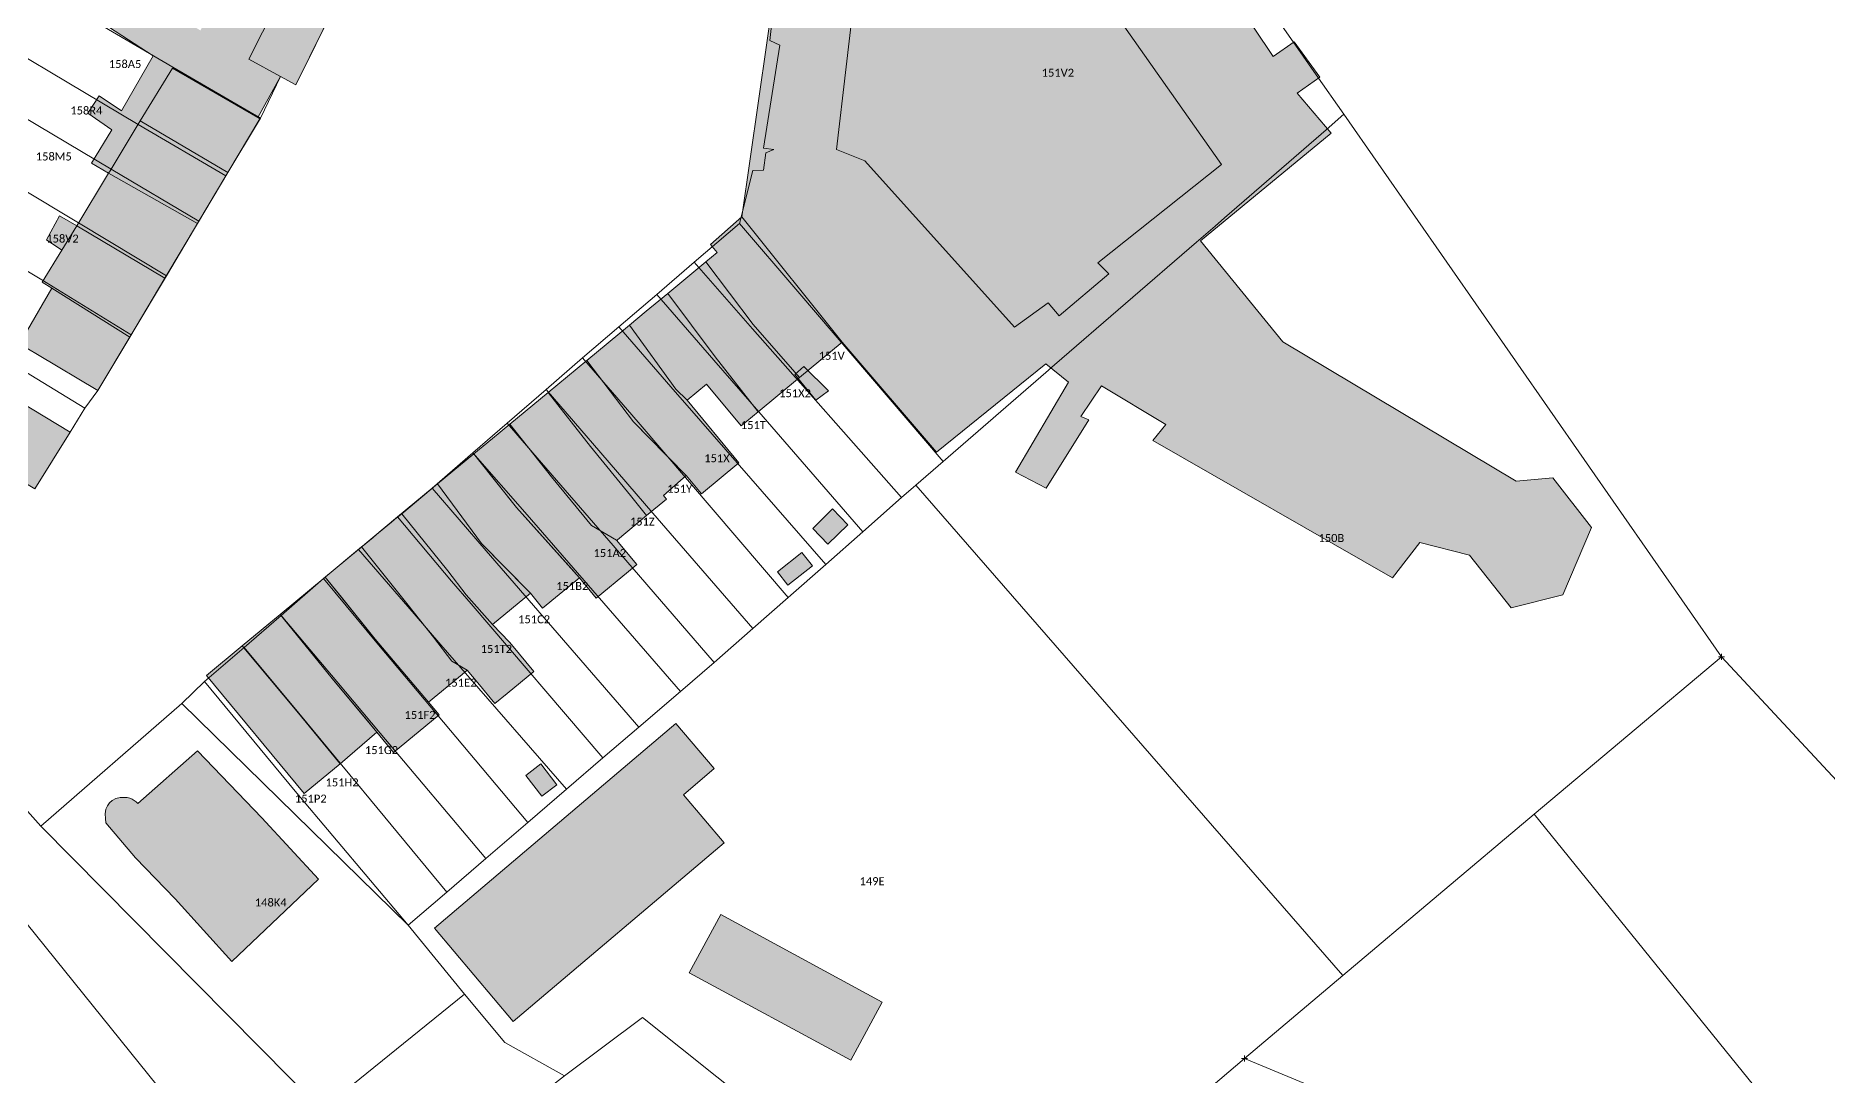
# Model space of a CAD drawing. Header units: metres. Extents: x 113120 to 240396, y 120329 to 242116.
# Drawn here: x 113294.4 to 113473.5, y 121300.4 to 121404.3 of the extents above; entities that cross this region are included whole.
import ezdxf

# ---------------------------------------------------------------- set-up
doc = ezdxf.new("R2010")
doc.units = ezdxf.units.M
doc.header["$LTSCALE"] = 3
doc.header["$PDMODE"] = 2
doc.header["$PDSIZE"] = 0.3
for name, color, linetype, lineweight in [('Bpn_CaPa', 78, 'Continuous', 0), ('Bpn_ReBu', 4, 'Continuous', 0), ('Bpt_CaNu', 7, 'Continuous', 0), ('Bpt_PrSt', 7, 'Continuous', 0), ('Hachure bâtiment', 11, 'Continuous', 0)]:
    doc.layers.add(name, color=color, linetype=linetype, lineweight=lineweight)
doc.styles.add('Legend', font='')
doc.styles.get('Legend').set_extended_font_data('Calibri')

msp = doc.modelspace()

# ---------------------------------------------------------------- hatches: boundary and pattern name
at = {"layer": 'Hachure bâtiment'}
h = msp.add_hatch(color=256, dxfattribs=at)
h.dxf.hatch_style = 1
h.paths.add_polyline_path([(113377.32, 121391.81), (113392.27, 121375.18), (113395.64, 121377.59), (113396.76, 121376.31), (113401.73, 121380.49), (113400.6, 121381.62), (113412.98, 121391.44), (113391.79, 121421.56), (113376.41, 121409.5), (113374.48, 121392.94)], flags=16)
h.paths.add_polyline_path([(113384.68, 121462.79), (113382.1, 121458.23), (113381.63, 121457.42), (113379.62, 121458.57), (113378.17, 121456), (113381.67, 121454.17), (113380.37, 121451.9), (113379.07, 121452.72), (113377.99, 121450.6), (113376.03, 121446.77), (113376.97, 121446.18), (113377.22, 121446.03), (113375.37, 121442.42), (113374.53, 121442.82), (113373.76, 121441.49), (113373.11, 121440.37), (113372.32, 121439.01), (113371.38, 121437.4), (113368.02, 121439.3), (113366.72, 121436.95), (113368.33, 121435.9), (113366.17, 121431.85), (113365.72, 121432.17), (113364.72, 121430.4), (113368.92, 121428), (113368.02, 121426.32), (113364.97, 121428.05), (113363.05, 121424.55), (113362.77, 121424.71), (113361.18, 121425.6), (113360.53, 121424.27), (113362.08, 121423.25), (113360.8, 121420.79), (113360.02, 121419.3), (113358.98, 121419.9), (113358.43, 121419), (113362.78, 121416.15), (113361.48, 121414.15), (113354.78, 121418.03), (113354.39, 121418.25), (113354.13, 121418.4), (113353.92, 121418.5), (113356.73, 121423.22), (113355.68, 121423.82), (113357.72, 121427.37), (113359.84, 121431.08), (113361.81, 121434.52), (113363.82, 121438.02), (113363.91, 121438.19), (113364, 121438.35), (113366.19, 121442.32), (113366.26, 121442.45), (113366.37, 121442.65), (113368.43, 121446.29), (113370.41, 121449.77), (113370.5, 121449.93), (113370.59, 121450.09), (113372.61, 121453.89), (113374.77, 121457.92), (113374.27, 121458.25), (113376.47, 121462.45), (113376.88, 121462.25), (113378.94, 121466)])
h = msp.add_hatch(color=256, dxfattribs=at)
h.dxf.hatch_style = 1
h.paths.add_polyline_path([(113320.05, 121427.98), (113318.17, 121424.52), (113321.48, 121422.55), (113317.97, 121415.7), (113316.08, 121412.02), (113319.83, 121410.12), (113315.73, 121401.97), (113318.88, 121400.24), (113316.63, 121396.13), (113308.07, 121401.07), (113304.87, 121395.79), (113301.85, 121390.81), (113301.7, 121390.56), (113299.98, 121391.58), (113302.02, 121394.92), (113299.62, 121396.57), (113300.77, 121398.32), (113302.98, 121396.82), (113306.17, 121402.32), (113296.77, 121408.45), (113298.93, 121411.8), (113310.88, 121404.85), (113313.48, 121409.9), (113311.58, 121411.07), (113312.32, 121412.6), (113309.42, 121414.15), (113310.03, 121415.45), (113308.32, 121416.47), (113309.43, 121418.35), (113311.18, 121417.57), (113311.88, 121418.82), (113312.78, 121418.17), (113314.62, 121421.7), (113308.07, 121425.23), (113305.58, 121426.57), (113307.37, 121430.1), (113306.52, 121430.62), (113307.27, 121432.17), (113308.57, 121431.5), (113309.43, 121433.42)])
h = msp.add_hatch(color=256, dxfattribs=at)
h.dxf.hatch_style = 1
h.paths.add_polyline_path([(113377.32, 121391.81), (113392.27, 121375.18), (113395.64, 121377.59), (113396.76, 121376.31), (113401.73, 121380.49), (113400.6, 121381.62), (113412.98, 121391.44), (113391.79, 121421.56), (113376.41, 121409.5), (113374.48, 121392.94)], flags=16)
h.paths.add_polyline_path([(113365, 121386.21), (113368.36, 121409.44), (113397.64, 121432.12), (113399.89, 121429.25), (113401.33, 121430.21), (113403.74, 121427.18), (113401.98, 121425.57), (113409.06, 121415.54), (113411.14, 121416.82), (113414.68, 121411.86), (113412.59, 121410.58), (113418.14, 121402.25), (113420.23, 121403.7), (113422.8, 121400.18), (113420.55, 121398.57), (113423.93, 121394.57), (113410.88, 121383.81), (113419.1, 121373.7), (113442.43, 121359.77), (113446.12, 121360.1), (113449.98, 121355.14), (113447.1, 121348.39), (113441.96, 121347.1), (113437.78, 121352.38), (113432.8, 121353.65), (113430.08, 121350.11), (113406.13, 121363.85), (113407.41, 121365.45), (113400.99, 121369.29), (113398.9, 121366.23), (113399.71, 121365.91), (113395.44, 121359.07), (113392.39, 121360.67), (113397.67, 121369.67), (113395.42, 121371.51), (113384.47, 121362.67), (113375.05, 121373.67)])
h = msp.add_hatch(color=256, dxfattribs=at)
h.dxf.hatch_style = 1
h.paths.add_polyline_path([(113362.54, 121382.63), (113361.87, 121383.44), (113365, 121386.21), (113375.05, 121373.67), (113370.78, 121370.14), (113366.16, 121375.45), (113361.43, 121381.71)])
h.paths.add_polyline_path([(113377.32, 121391.81), (113392.27, 121375.18), (113395.64, 121377.59), (113396.76, 121376.31), (113401.73, 121380.49), (113400.6, 121381.62), (113412.98, 121391.44), (113391.79, 121421.56), (113376.41, 121409.5), (113374.48, 121392.94)], flags=16)
h = msp.add_hatch(color=256, dxfattribs=at)
h.dxf.hatch_style = 1
h.paths.add_polyline_path([(113414.53, 121411.72), (113412.58, 121410.42), (113409.07, 121415.4), (113411, 121416.67)], flags=17)
h.paths.add_polyline_path([(113377.32, 121391.81), (113392.27, 121375.18), (113395.64, 121377.59), (113396.76, 121376.31), (113401.73, 121380.49), (113400.6, 121381.62), (113412.98, 121391.44), (113391.79, 121421.56), (113376.41, 121409.5), (113374.48, 121392.94)], flags=16)
h = msp.add_hatch(color=256, dxfattribs=at)
h.dxf.hatch_style = 1
h.paths.add_polyline_path([(113324.53, 121407.69), (113324.46, 121407.55), (113320.42, 121399.4), (113318.88, 121400.24), (113315.73, 121401.97), (113319.83, 121410.12)])
h = msp.add_hatch(color=256, dxfattribs=at)
h.dxf.hatch_style = 1
h.paths.add_polyline_path([(113316.63, 121396.13), (113316.83, 121396.02), (113313.63, 121390.64), (113304.87, 121395.79), (113308.07, 121401.07)], flags=17)
h = msp.add_hatch(color=256, dxfattribs=at)
h.dxf.hatch_style = 1
h.paths.add_polyline_path([(113313.63, 121390.64), (113310.59, 121385.55), (113301.7, 121390.56), (113301.85, 121390.81), (113304.87, 121395.79)])
h = msp.add_hatch(color=256, dxfattribs=at)
h.dxf.hatch_style = 1
h.paths.add_polyline_path([(113310.59, 121385.55), (113307.32, 121380.06), (113298.52, 121385.31), (113301.7, 121390.56)])
h = msp.add_hatch(color=256, dxfattribs=at)
h.dxf.hatch_style = 1
h.paths.add_polyline_path([(113298.52, 121385.31), (113297.03, 121382.87), (113295.48, 121383.92), (113296.78, 121386.32)])
h = msp.add_hatch(color=256, dxfattribs=at)
h.dxf.hatch_style = 1
h.paths.add_polyline_path([(113307.32, 121380.06), (113303.82, 121374.18), (113296.02, 121379.07), (113295.05, 121379.66), (113297.03, 121382.87), (113298.52, 121385.31)])
h = msp.add_hatch(color=256, dxfattribs=at)
h.dxf.hatch_style = 1
h.paths.add_polyline_path([(113357.62, 121378.55), (113361.43, 121381.71), (113366.16, 121375.45), (113370.78, 121370.14), (113366.64, 121366.71), (113362.34, 121372.22)])
h = msp.add_hatch(color=256, dxfattribs=at)
h.dxf.hatch_style = 1
h.paths.add_polyline_path([(113303.82, 121374.18), (113300.63, 121368.85), (113294.58, 121372.45), (113292.78, 121373.52), (113292.98, 121373.85), (113296.02, 121379.07)])
h = msp.add_hatch(color=256, dxfattribs=at)
h.dxf.hatch_style = 1
h.paths.add_polyline_path([(113359.54, 121367.86), (113358.42, 121368.97), (113353.77, 121375.36), (113355.46, 121376.76), (113357.62, 121378.55), (113362.34, 121372.22), (113363.31, 121370.98), (113366.64, 121366.71), (113364.94, 121365.31), (113361.49, 121369.47)])
h = msp.add_hatch(color=256, dxfattribs=at)
h.dxf.hatch_style = 1
h.paths.add_polyline_path([(113349.52, 121371.85), (113353.77, 121375.36), (113358.42, 121368.97), (113359.54, 121367.86), (113364.72, 121361.61), (113360.97, 121358.5), (113359.44, 121360.34), (113359.01, 121360.78), (113354.19, 121365.7)])
h = msp.add_hatch(color=256, dxfattribs=at)
h.dxf.hatch_style = 1
h.paths.add_polyline_path([(113345.64, 121368.64), (113349.52, 121371.85), (113354.19, 121365.7), (113359.44, 121360.34), (113357.18, 121358.34), (113357.31, 121358.18), (113357.48, 121357.98), (113355.5, 121356.34), (113353.87, 121358.35), (113349.9, 121363.23)])
h = msp.add_hatch(color=256, dxfattribs=at)
h.dxf.hatch_style = 1
h.paths.add_polyline_path([(113373.68, 121368.82), (113372.43, 121367.87), (113370.31, 121370.43), (113371.23, 121371.25)], flags=17)
h = msp.add_hatch(color=256, dxfattribs=at)
h.dxf.hatch_style = 1
h.paths.add_polyline_path([(113297.87, 121364.67), (113294.31, 121359.02), (113286.48, 121363.72), (113290.23, 121369.27)])
h = msp.add_hatch(color=256, dxfattribs=at)
h.dxf.hatch_style = 1
h.paths.add_polyline_path([(113341.82, 121365.47), (113345.64, 121368.64), (113345.65, 121368.63), (113349.9, 121363.23), (113353.87, 121358.35), (113355.5, 121356.34), (113352.58, 121353.92), (113352.51, 121353.86), (113352.5, 121353.86), (113349.97, 121355.33), (113346, 121360.19)])
h = msp.add_hatch(color=256, dxfattribs=at)
h.dxf.hatch_style = 1
h.paths.add_polyline_path([(113349.97, 121355.33), (113352.5, 121353.86), (113354.51, 121351.43), (113353.67, 121350.74), (113350.46, 121348.08), (113348.77, 121350.11), (113348.01, 121350.96), (113342.48, 121357.13), (113338.69, 121361.91), (113338.22, 121362.49), (113340.08, 121364.03), (113341.82, 121365.47), (113346, 121360.19)])
h = msp.add_hatch(color=256, dxfattribs=at)
h.dxf.hatch_style = 1
h.paths.add_polyline_path([(113338.23, 121362.49), (113342.48, 121357.13), (113348.77, 121350.11), (113345.1, 121347.07), (113343.88, 121348.57), (113343.5, 121348.97), (113338.99, 121353.55), (113334.6, 121359.49), (113338.22, 121362.49)])
h = msp.add_hatch(color=256, dxfattribs=at)
h.dxf.hatch_style = 1
h.paths.add_polyline_path([(113331.01, 121356.52), (113334.6, 121359.49), (113338.99, 121353.55), (113343.88, 121348.57), (113340.08, 121345.44), (113337.45, 121348.42), (113335.62, 121350.8)])
h = msp.add_hatch(color=256, dxfattribs=at)
h.dxf.hatch_style = 1
h.paths.add_polyline_path([(113344.22, 121340.75), (113341.56, 121338.55), (113340.33, 121337.53), (113338.62, 121339.59), (113337.56, 121340.87), (113336.02, 121341.77), (113334.17, 121344.17), (113331.66, 121347.38), (113326.99, 121353.19), (113327.21, 121353.37), (113327.43, 121353.55), (113328.14, 121354.15), (113328.5, 121354.44), (113329.82, 121355.53), (113329.92, 121355.61), (113330.33, 121355.96), (113331.01, 121356.52), (113335.62, 121350.8), (113337.45, 121348.42), (113340.08, 121345.44), (113341.77, 121343.67), (113341.99, 121343.44)])
h = msp.add_hatch(color=256, dxfattribs=at)
h.dxf.hatch_style = 1
h.paths.add_polyline_path([(113375.62, 121355.42), (113373.62, 121353.47), (113372.1, 121355.05), (113374.08, 121357)], flags=17)
h = msp.add_hatch(color=256, dxfattribs=at)
h.dxf.hatch_style = 1
h.paths.add_polyline_path([(113337.06, 121340.45), (113333.7, 121337.67), (113328.35, 121343.97), (113324.98, 121348.17), (113323.36, 121350.18), (113326.99, 121353.19), (113331.66, 121347.38), (113334.17, 121344.17), (113336.02, 121341.77), (113337.56, 121340.87)])
h = msp.add_hatch(color=256, dxfattribs=at)
h.dxf.hatch_style = 1
h.paths.add_polyline_path([(113372.08, 121351.32), (113369.63, 121349.37), (113368.57, 121350.7), (113371.02, 121352.65)], flags=17)
h = msp.add_hatch(color=256, dxfattribs=at)
h.dxf.hatch_style = 1
h.paths.add_polyline_path([(113318.84, 121346.44), (113323.36, 121350.18), (113328.35, 121343.97), (113333.7, 121337.67), (113334.76, 121336.39), (113330.2, 121332.63), (113328.53, 121334.67), (113327.48, 121335.93), (113324.05, 121340.05)])
h = msp.add_hatch(color=256, dxfattribs=at)
h.dxf.hatch_style = 1
h.paths.add_polyline_path([(113318.84, 121346.44), (113324.05, 121340.05), (113328.53, 121334.67), (113324.84, 121331.51), (113320.51, 121336.78), (113315.06, 121343.31)])
h = msp.add_hatch(color=256, dxfattribs=at)
h.dxf.hatch_style = 1
h.paths.add_polyline_path([(113324.84, 121331.51), (113321.26, 121328.54), (113311.48, 121340.35), (113315.06, 121343.31), (113320.51, 121336.78)])
h = msp.add_hatch(color=256, dxfattribs=at)
h.dxf.hatch_style = 1
h.paths.add_polyline_path([(113342.15, 121305.75), (113334.27, 121315.06), (113358.43, 121335.53), (113362.25, 121331.03), (113359.17, 121328.42), (113363.25, 121323.61)])
h = msp.add_hatch(color=256, dxfattribs=at)
h.dxf.hatch_style = 1
h.paths.add_polyline_path([(113317.01, 121326.11), (113322.68, 121319.98), (113314.03, 121311.75), (113308.34, 121318), (113304.4, 121322.11), (113301.42, 121325.6), (113301.39, 121326.05), (113301.35, 121326.52), (113301.42, 121326.96), (113301.58, 121327.3), (113301.8, 121327.61), (113302.06, 121327.85), (113302.43, 121328.04), (113302.86, 121328.13), (113303.28, 121328.15), (113303.55, 121328.13), (113303.82, 121328.06), (113304.07, 121327.97), (113304.26, 121327.84), (113304.45, 121327.69), (113304.61, 121327.54), (113310.58, 121332.82)])
h = msp.add_hatch(color=256, dxfattribs=at)
h.dxf.hatch_style = 1
h.paths.add_polyline_path([(113346.53, 121329.42), (113345.03, 121328.27), (113343.42, 121330.35), (113344.92, 121331.52)], flags=17)
h = msp.add_hatch(color=256, dxfattribs=at)
h.dxf.hatch_style = 1
h.paths.add_polyline_path([(113375.91, 121301.86), (113359.76, 121310.61), (113362.91, 121316.43), (113379.06, 121307.68)])

# ---------------------------------------------------------------- linework, layer by layer
at = {"layer": 'Bpn_CaPa'}
for points in [[(113537.86, 121261.66), (113462.96, 121342.22), (113425.22, 121396.48), (113425.22, 121396.48), (113422.46, 121400.39), (113420.37, 121403.37), (113419.03, 121405.28), (113444.09, 121422.95), (113486.56, 121452.89)], [(113419.03, 121405.28), (113420.37, 121403.37), (113422.46, 121400.39), (113425.22, 121396.48), (113425.22, 121396.48), (113423.44, 121394.89), (113415.23, 121387.79), (113413.27, 121386.09), (113412.33, 121385.27), (113410.47, 121383.66), (113396.29, 121371.39), (113395.43, 121370.64), (113385.14, 121361.74), (113370.61, 121378.73), (113364.77, 121385.55), (113366.11, 121390.85), (113367.18, 121390.87), (113367.4, 121392.62), (113368.23, 121392.94), (113367.17, 121393.08), (113368.83, 121403.37), (113367.83, 121403.83), (113368.43, 121409.32)], [(113388.6, 121279.37), (113355.07, 121306.13), (113347.3, 121300.29), (113341.31, 121303.63), (113337.28, 121308.46), (113331.65, 121315.37), (113335.52, 121318.66), (113339.41, 121322.03), (113343.62, 121325.65), (113347.47, 121328.96), (113351.13, 121332.1), (113354.72, 121335.18), (113358.88, 121338.75), (113362.25, 121341.65), (113366.1, 121345.03), (113369.65, 121348.15), (113373.42, 121351.45), (113377.12, 121354.7), (113380.99, 121358.14), (113382.4, 121359.36), (113425.11, 121310.33), (113415.27, 121302.04), (113406.09, 121294.22)], [(113406.09, 121294.22), (113415.27, 121302.04), (113450.63, 121287.35)]]:
    msp.add_lwpolyline(points, dxfattribs=at)
for points in [[(113283.66, 121415.77), (113292.53, 121423.5), (113293.28, 121424.17), (113309.99, 121415.35), (113316.14, 121412.12), (113324.53, 121407.7), (113320.42, 121399.4), (113318.88, 121400.24), (113316.87, 121396.08), (113308.12, 121401.16), (113296.46, 121408.04), (113290.04, 121411.86), (113283.66, 121415.77)], [(113285.07, 121407.1), (113290.04, 121411.86), (113296.46, 121408.04), (113308.12, 121401.16), (113316.87, 121396.08), (113313.42, 121390.29), (113304.65, 121395.43), (113285.07, 121407.1)], [(113285.07, 121407.1), (113304.65, 121395.43), (113313.42, 121390.29), (113310.72, 121385.77), (113301.95, 121390.98), (113281.16, 121403.34), (113285.07, 121407.1)], [(113310.72, 121385.77), (113307.47, 121380.32), (113298.7, 121385.61), (113286.63, 121392.84), (113276.7, 121398.92), (113281.16, 121403.34), (113301.95, 121390.98), (113310.72, 121385.77)], [(113462.96, 121342.22), (113444.26, 121326.46), (113425.11, 121310.33), (113382.4, 121359.36), (113385.14, 121361.74), (113395.43, 121370.64), (113396.29, 121371.39), (113410.47, 121383.66), (113412.33, 121385.27), (113413.27, 121386.09), (113415.23, 121387.79), (113423.44, 121394.89), (113425.22, 121396.48), (113462.96, 121342.22)], [(113286.63, 121392.84), (113298.7, 121385.61), (113307.47, 121380.32), (113303.94, 121374.4), (113296.16, 121379.2), (113295.18, 121379.8), (113293.87, 121380.61), (113282.79, 121387.38), (113286.63, 121392.84)], [(113299.32, 121367.07), (113278.03, 121380.07), (113282.79, 121387.38), (113293.87, 121380.61), (113295.18, 121379.8), (113296.16, 121379.2), (113303.94, 121374.4), (113300.63, 121368.85), (113299.32, 121367.07)], [(113360.26, 121381.67), (113364.77, 121385.55), (113370.61, 121378.73), (113385.14, 121361.74), (113382.4, 121359.36), (113380.99, 121358.14), (113366.07, 121375.01), (113360.26, 121381.67)], [(113360.26, 121381.67), (113366.07, 121375.01), (113380.99, 121358.14), (113377.12, 121354.7), (113366.7, 121366.69), (113362.23, 121371.87), (113356.51, 121378.45), (113360.26, 121381.67)], [(113299.32, 121367.07), (113297.87, 121364.67), (113294.31, 121359.02), (113286.48, 121363.72), (113285.57, 121364.22), (113273.58, 121371.91), (113278.03, 121380.07), (113299.32, 121367.07)], [(113373.42, 121351.45), (113359.55, 121367.34), (113358.36, 121368.71), (113352.72, 121375.2), (113356.51, 121378.45), (113362.23, 121371.87), (113366.7, 121366.69), (113377.12, 121354.7), (113373.42, 121351.45)], [(113373.42, 121351.45), (113369.65, 121348.15), (113354.64, 121365.66), (113349.1, 121372.09), (113352.72, 121375.2), (113358.36, 121368.71), (113359.55, 121367.34), (113373.42, 121351.45)], [(113349.1, 121372.09), (113354.64, 121365.66), (113369.65, 121348.15), (113366.1, 121345.03), (113356.12, 121356.58), (113350.92, 121362.61), (113345.45, 121368.95), (113349.1, 121372.09)], [(113362.25, 121341.65), (113352.15, 121353.33), (113346.93, 121359.36), (113341.55, 121365.57), (113345.45, 121368.95), (113350.92, 121362.61), (113356.12, 121356.58), (113366.1, 121345.03), (113362.25, 121341.65)], [(113362.25, 121341.65), (113358.88, 121338.75), (113343.56, 121356.39), (113338.12, 121362.6), (113341.55, 121365.57), (113346.93, 121359.36), (113352.15, 121353.33), (113362.25, 121341.65)], [(113354.72, 121335.18), (113339.46, 121352.8), (113334.04, 121359.07), (113338.12, 121362.6), (113343.56, 121356.39), (113358.88, 121338.75), (113354.72, 121335.18)], [(113354.72, 121335.18), (113351.13, 121332.1), (113337.94, 121347.49), (113335.99, 121349.77), (113330.58, 121356.19), (113334.04, 121359.07), (113339.46, 121352.8), (113354.72, 121335.18)], [(113326.67, 121352.93), (113330.58, 121356.19), (113335.99, 121349.77), (113337.94, 121347.49), (113351.13, 121332.1), (113347.47, 121328.96), (113336.91, 121341.1), (113334.91, 121343.41), (113332.24, 121346.49), (113326.67, 121352.93)], [(113326.67, 121352.93), (113332.24, 121346.49), (113334.91, 121343.41), (113336.91, 121341.1), (113347.47, 121328.96), (113343.62, 121325.65), (113328.7, 121343.4), (113323.2, 121350.03), (113326.67, 121352.93)], [(113339.41, 121322.03), (113328.85, 121334.58), (113324.51, 121339.74), (113318.96, 121346.33), (113323.2, 121350.03), (113328.7, 121343.4), (113343.62, 121325.65), (113339.41, 121322.03)], [(113315.25, 121343.15), (113318.96, 121346.33), (113324.51, 121339.74), (113328.85, 121334.58), (113339.41, 121322.03), (113335.52, 121318.66), (113324.37, 121332.14), (113320.72, 121336.56), (113315.25, 121343.15)], [(113315.25, 121343.15), (113320.72, 121336.56), (113324.37, 121332.14), (113335.52, 121318.66), (113331.65, 121315.37), (113320.34, 121328.76), (113311.27, 121339.74), (113315.25, 121343.15)], [(113462.96, 121342.22), (113537.86, 121261.66), (113513.34, 121241.08), (113510.94, 121244.05), (113509.02, 121246.43), (113505.68, 121250.56), (113488.68, 121271.56), (113444.26, 121326.46), (113462.96, 121342.22)], [(113309.01, 121337.54), (113311.27, 121339.74), (113320.34, 121328.76), (113331.65, 121315.37), (113309.01, 121337.54)], [(113337.28, 121308.46), (113322.97, 121296.91), (113294.92, 121325.28), (113309.01, 121337.54), (113331.65, 121315.37), (113337.28, 121308.46)], [(113347.3, 121300.29), (113345.36, 121298.8), (113322.46, 121279.59), (113289.79, 121320.1), (113290.32, 121323.96), (113292.53, 121327.97), (113294.92, 121325.28), (113322.97, 121296.91), (113337.28, 121308.46), (113341.31, 121303.63), (113347.3, 121300.29)], [(113425.11, 121310.33), (113444.26, 121326.46), (113488.68, 121271.56), (113474.65, 121277.38), (113468.65, 121279.87), (113462.65, 121282.36), (113456.65, 121284.85), (113450.63, 121287.35), (113415.27, 121302.04), (113425.11, 121310.33)], [(113347.3, 121300.29), (113355.07, 121306.13), (113388.6, 121279.37), (113402.07, 121265.3), (113403.35, 121259.43), (113405.06, 121247.78), (113389.23, 121246.1), (113366.83, 121241.64), (113361.94, 121241.25), (113359.67, 121241.36), (113356.38, 121242.18), (113352.05, 121244.5), (113348.2, 121248.29), (113322.46, 121279.59), (113345.36, 121298.8), (113347.3, 121300.29)]]:
    msp.add_lwpolyline(points, close=True, dxfattribs=at)
at = {"layer": 'Bpn_ReBu'}
for points in [[(113377.32, 121391.81), (113392.27, 121375.18), (113395.64, 121377.59), (113396.76, 121376.31), (113401.73, 121380.49), (113400.6, 121381.62), (113412.98, 121391.44), (113391.79, 121421.56), (113376.41, 121409.5), (113374.48, 121392.94), (113377.32, 121391.81)], [(113324.53, 121407.69), (113324.46, 121407.55), (113320.42, 121399.4), (113318.88, 121400.24), (113315.73, 121401.97), (113319.83, 121410.12), (113324.53, 121407.69)], [(113316.63, 121396.13), (113316.83, 121396.02), (113313.63, 121390.64), (113304.87, 121395.79), (113308.07, 121401.07), (113316.63, 121396.13)], [(113313.63, 121390.64), (113310.59, 121385.55), (113301.7, 121390.56), (113301.85, 121390.81), (113304.87, 121395.79), (113313.63, 121390.64)], [(113310.59, 121385.55), (113307.32, 121380.06), (113298.52, 121385.31), (113301.7, 121390.56), (113310.59, 121385.55)], [(113298.52, 121385.31), (113297.03, 121382.87), (113295.48, 121383.92), (113296.78, 121386.32), (113298.52, 121385.31)], [(113307.32, 121380.06), (113303.82, 121374.18), (113296.02, 121379.07), (113295.05, 121379.66), (113297.03, 121382.87), (113298.52, 121385.31), (113307.32, 121380.06)], [(113362.54, 121382.63), (113361.87, 121383.44), (113365, 121386.21), (113375.05, 121373.67), (113370.78, 121370.14), (113366.16, 121375.45), (113361.43, 121381.71), (113362.54, 121382.63)], [(113357.62, 121378.55), (113361.43, 121381.71), (113366.16, 121375.45), (113370.78, 121370.14), (113366.64, 121366.71), (113362.34, 121372.22), (113357.62, 121378.55)], [(113303.82, 121374.18), (113300.63, 121368.85), (113294.58, 121372.45), (113292.78, 121373.52), (113292.98, 121373.85), (113296.02, 121379.07), (113303.82, 121374.18)], [(113359.54, 121367.86), (113358.42, 121368.97), (113353.77, 121375.36), (113355.46, 121376.76), (113357.62, 121378.55), (113362.34, 121372.22), (113363.31, 121370.98), (113366.64, 121366.71), (113364.94, 121365.31), (113361.49, 121369.47), (113359.54, 121367.86)], [(113349.52, 121371.85), (113353.77, 121375.36), (113358.42, 121368.97), (113359.54, 121367.86), (113364.72, 121361.61), (113360.97, 121358.5), (113359.44, 121360.34), (113359.01, 121360.78), (113354.19, 121365.7), (113349.52, 121371.85)], [(113345.64, 121368.64), (113349.52, 121371.85), (113354.19, 121365.7), (113359.44, 121360.34), (113357.18, 121358.34), (113357.31, 121358.18), (113357.48, 121357.98), (113355.5, 121356.34), (113353.87, 121358.35), (113349.9, 121363.23), (113345.64, 121368.64)], [(113373.68, 121368.82), (113372.43, 121367.87), (113370.31, 121370.43), (113371.23, 121371.25), (113373.68, 121368.82)], [(113297.87, 121364.67), (113294.31, 121359.02), (113286.48, 121363.72), (113290.23, 121369.27), (113297.87, 121364.67)], [(113341.82, 121365.47), (113345.64, 121368.64), (113345.65, 121368.63), (113349.9, 121363.23), (113353.87, 121358.35), (113355.5, 121356.34), (113352.58, 121353.92), (113352.51, 121353.86), (113352.5, 121353.86), (113349.97, 121355.33), (113346, 121360.19), (113341.82, 121365.47)], [(113349.97, 121355.33), (113352.5, 121353.86), (113354.51, 121351.43), (113353.67, 121350.74), (113350.46, 121348.08), (113348.77, 121350.11), (113348.01, 121350.96), (113342.48, 121357.13), (113338.69, 121361.91), (113338.22, 121362.49), (113340.08, 121364.03), (113341.82, 121365.47), (113346, 121360.19), (113349.97, 121355.33)], [(113338.23, 121362.49), (113342.48, 121357.13), (113348.77, 121350.11), (113345.1, 121347.07), (113343.88, 121348.57), (113343.5, 121348.97), (113338.99, 121353.55), (113334.6, 121359.49), (113338.22, 121362.49), (113338.23, 121362.49)], [(113331.01, 121356.52), (113334.6, 121359.49), (113338.99, 121353.55), (113343.88, 121348.57), (113340.08, 121345.44), (113337.45, 121348.42), (113335.62, 121350.8), (113331.01, 121356.52)], [(113344.22, 121340.75), (113341.56, 121338.55), (113340.33, 121337.53), (113338.62, 121339.59), (113337.56, 121340.87), (113336.02, 121341.77), (113334.17, 121344.17), (113331.66, 121347.38), (113326.99, 121353.19), (113327.21, 121353.37), (113327.43, 121353.55), (113328.14, 121354.15), (113328.5, 121354.44), (113329.82, 121355.53), (113329.92, 121355.61), (113330.33, 121355.96), (113331.01, 121356.52), (113335.62, 121350.8), (113337.45, 121348.42), (113340.08, 121345.44), (113341.77, 121343.67), (113341.99, 121343.44), (113344.22, 121340.75)], [(113375.62, 121355.42), (113373.62, 121353.47), (113372.1, 121355.05), (113374.08, 121357), (113375.62, 121355.42)], [(113337.06, 121340.45), (113333.7, 121337.67), (113328.35, 121343.97), (113324.98, 121348.17), (113323.36, 121350.18), (113326.99, 121353.19), (113331.66, 121347.38), (113334.17, 121344.17), (113336.02, 121341.77), (113337.56, 121340.87), (113337.06, 121340.45)], [(113372.08, 121351.32), (113369.63, 121349.37), (113368.57, 121350.7), (113371.02, 121352.65), (113372.08, 121351.32)], [(113318.84, 121346.44), (113323.36, 121350.18), (113328.35, 121343.97), (113333.7, 121337.67), (113334.76, 121336.39), (113330.2, 121332.63), (113328.53, 121334.67), (113327.48, 121335.93), (113324.05, 121340.05), (113318.84, 121346.44)], [(113318.84, 121346.44), (113324.05, 121340.05), (113328.53, 121334.67), (113324.84, 121331.51), (113320.51, 121336.78), (113315.06, 121343.31), (113318.84, 121346.44)], [(113324.84, 121331.51), (113321.26, 121328.54), (113311.48, 121340.35), (113315.06, 121343.31), (113320.51, 121336.78), (113324.84, 121331.51)], [(113342.15, 121305.75), (113334.27, 121315.06), (113358.43, 121335.53), (113362.25, 121331.03), (113359.17, 121328.42), (113363.25, 121323.61), (113342.15, 121305.75)], [(113317.01, 121326.11), (113322.68, 121319.98), (113314.03, 121311.75), (113308.34, 121318), (113304.4, 121322.11), (113301.42, 121325.6), (113301.39, 121326.05), (113301.35, 121326.52), (113301.42, 121326.96), (113301.58, 121327.3), (113301.8, 121327.61), (113302.06, 121327.85), (113302.43, 121328.04), (113302.86, 121328.13), (113303.28, 121328.15), (113303.55, 121328.13), (113303.82, 121328.06), (113304.07, 121327.97), (113304.26, 121327.84), (113304.45, 121327.69), (113304.61, 121327.54), (113310.58, 121332.82), (113317.01, 121326.11)], [(113346.53, 121329.42), (113345.03, 121328.27), (113343.42, 121330.35), (113344.92, 121331.52), (113346.53, 121329.42)], [(113375.91, 121301.86), (113359.76, 121310.61), (113362.91, 121316.43), (113379.06, 121307.68), (113375.91, 121301.86)]]:
    msp.add_lwpolyline(points, close=True, dxfattribs=at)
for points in [[(113319.83, 121410.12), (113315.73, 121401.97), (113318.88, 121400.24), (113316.63, 121396.13), (113308.07, 121401.07), (113304.87, 121395.79), (113301.85, 121390.81), (113301.7, 121390.56), (113299.98, 121391.58), (113302.02, 121394.92), (113299.62, 121396.57), (113300.77, 121398.32), (113302.98, 121396.82), (113306.17, 121402.32), (113296.77, 121408.45)], [(113412.59, 121410.58), (113418.14, 121402.25), (113420.23, 121403.7), (113422.8, 121400.18), (113420.55, 121398.57), (113423.93, 121394.57), (113410.88, 121383.81), (113419.1, 121373.7), (113442.43, 121359.77), (113446.12, 121360.1), (113449.98, 121355.14), (113447.1, 121348.39), (113441.96, 121347.1), (113437.78, 121352.38), (113432.8, 121353.65), (113430.08, 121350.11), (113406.13, 121363.85), (113407.41, 121365.45), (113400.99, 121369.29), (113398.9, 121366.23), (113399.71, 121365.91), (113395.44, 121359.07), (113392.39, 121360.67), (113397.67, 121369.67), (113395.42, 121371.51), (113384.47, 121362.67), (113375.05, 121373.67), (113365, 121386.21), (113365, 121386.21), (113368.36, 121409.44)]]:
    msp.add_lwpolyline(points, dxfattribs=at)
at = {"layer": 'Bpt_PrSt'}
for p in [(113462.96, 121342.22), (113415.27, 121302.04)]:
    msp.add_point(p, dxfattribs=at)

# ---------------------------------------------------------------- texts
at = {"layer": 'Bpt_CaNu', "char_height": 0.8, "attachment_point": 7, "style": 'Legend'}
for s, insert in [('158A5', (113301.72, 121401.08)), ('151V2', (113395, 121400.21)), ('158R4', (113297.87, 121396.43)), ('158M5', (113294.42, 121391.83)), ('158V2', (113295.47, 121383.62)), ('151V', (113372.7, 121371.9)), ('151X2', (113368.75, 121368.16)), ('151T', (113364.92, 121364.97)), ('151X', (113361.26, 121361.66)), ('151Y', (113357.55, 121358.6)), ('151Z', (113353.83, 121355.32)), ('150B', (113422.68, 121353.68)), ('151A2', (113350.19, 121352.18)), ('151B2', (113346.46, 121348.88)), ('151C2', (113342.65, 121345.55)), ('151T2', (113338.9, 121342.59)), ('151E2', (113335.34, 121339.21)), ('151F2', (113331.29, 121335.99)), ('151G2', (113327.33, 121332.47)), ('151H2', (113323.39, 121329.24)), ('151P2', (113320.33, 121327.62)), ('149E', (113376.79, 121319.37)), ('148K4', (113316.32, 121317.23))]:
    msp.add_mtext(s, dxfattribs=dict(at, insert=insert))

doc.saveas('drawing.dxf')
